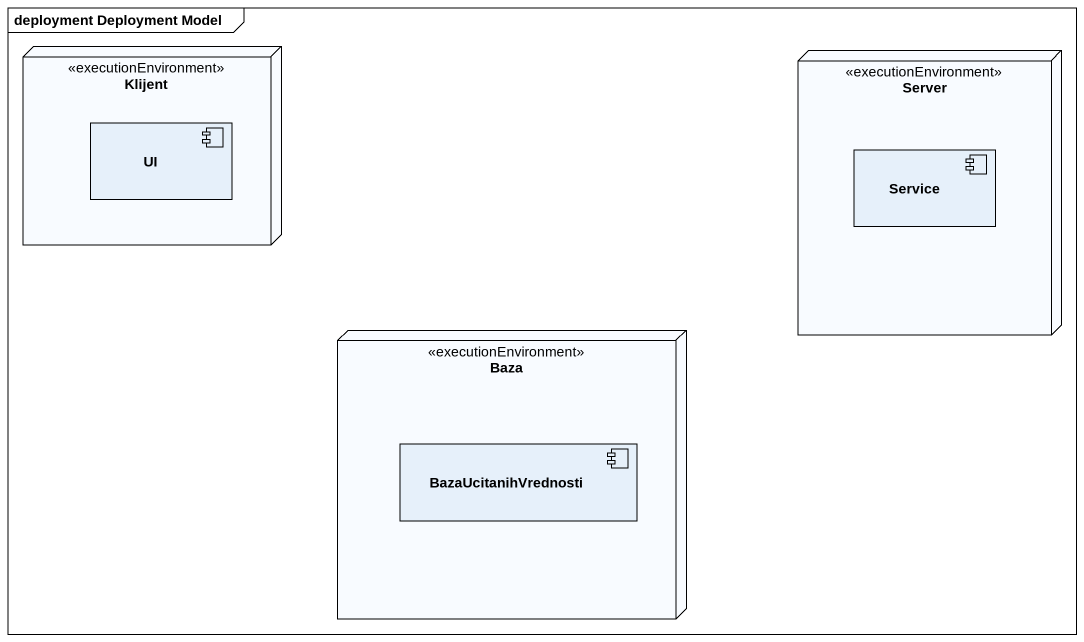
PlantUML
@startuml
mainframe deployment Deployment Model
node Klijent <<executionEnvironment>> {
  component UI
}
node Server <<executionEnvironment>> {
  component Service
}
node Baza <<executionEnvironment>> {
  component BazaUcitanihVrednosti
}
@enduml
